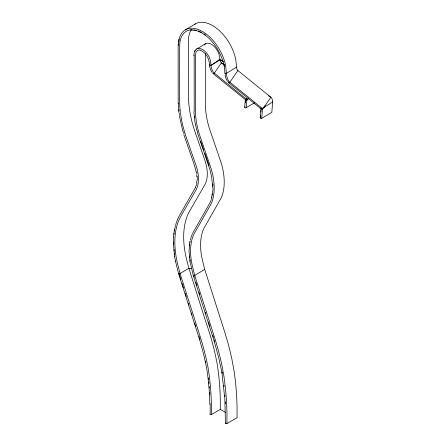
<?xml version="1.0" encoding="UTF-8"?>
<svg xmlns="http://www.w3.org/2000/svg" width="446" height="446" viewBox="0 0 446 446"><rect width="100%" height="100%" fill="white"/><g stroke="black" fill="none" stroke-linecap="round" stroke-linejoin="round"><path stroke-width="0.67" d="M244.676 107.213L245.328 99.33M245.328 102.892L245.545 100.261M244.993 106.839A0.853 0.535 4.8 0 0 244.921 107.637A0.853 0.535 4.8 0 0 246.192 107.659L246.961 98.388A0.853 0.535 0.4 0 1 246.337 98.583M260.185 117.811L261.016 107.837M260.67 115.436L260.503 117.437A0.864 0.541 4.8 0 0 260.341 117.538M260.949 112.108L261.116 110.112M260.23 117.666A0.864 0.541 4.8 0 0 260.626 118.341A0.864 0.541 4.8 0 0 261.713 118.262L262.549 108.211L272.69 101.95L272.651 101.381A12.678 7.32 -60 0 0 271.162 97.496L237.712 70.351A9.288 5.363 -60 0 1 236.62 67.508L235.789 59.563A34.052 19.663 60 0 0 217.999 29.414A34.052 19.663 60 0 0 194.428 24.541M272.69 101.95L271.815 112.425L261.713 118.262M173.422 237.701L174.419 229.4M196.68 182.704L196.887 180.786M212.569 191.078L211.649 197.344M178.935 39.019L178.132 45.609L178.177 103.511M178.445 45.23L178.606 43.909M178.846 41.924L179.253 38.612A33.929 19.591 60 0 1 202.423 31.46A33.929 19.591 60 0 1 225.598 65.372L226.529 74.465A23.577 13.614 -60 0 0 229.3 81.696L262.85 108.947L270.895 97.217L268.503 95.823M193.848 55.705L194.25 52.405L195.119 50.431M189.845 241.66L189.037 250.953L189.929 261.222M195.315 187.621L195.917 186.054M195.588 187.37L179.755 214.972M192.655 233.291L210.166 202.423A54.323 31.365 60 0 0 211.181 199.786M237.891 70.54L229.846 82.27A0.864 0.702 -47.4 0 1 228.792 82.744A0.864 0.702 -47.4 0 1 228.503 81.763M246.359 100.389A0.853 0.691 -47.4 0 0 247.307 99.887L248.372 98.337M265.097 105.674L263.697 107.558L264.5 107.007M264.277 106.867L263.831 107.419M263.815 107.43L264.155 107.046M223.301 61.286L219.884 59.296L210.858 65.523M222.961 61.47L219.928 59.92L210.824 65.54A0.853 0.479 -5.1 0 1 209.915 65.623L209.726 65.556A0.853 0.541 -5.3 0 1 209.804 64.737L209.648 64.938A0.853 0.479 -5.1 0 0 209.726 65.551M236.592 67.078L226.451 73.339A0.864 0.485 -5.1 0 1 225.364 73.523A0.864 0.485 -5.1 0 1 224.974 72.96M205.389 53.698L205.428 106.131A67.725 39.103 60 0 0 209.653 129.234L221.311 163.269A55.895 32.274 60 0 1 221.311 197.667L203.794 228.542A58.582 33.824 60 0 0 202.105 258.914L204.742 269.417L194.751 275.383A0.853 0.29 -16 0 1 193.703 275.717A0.853 0.29 -16 0 1 193.347 275.444M185.458 29.782L195.504 23.839M196.708 48.96L205.556 43.725M246.192 107.659L254.499 102.859M210.161 403.853A176.086 80.18 68.8 0 1 210.183 406.925L210.183 413.821A0.864 0.502 0 0 0 210.111 414.563A0.864 0.502 0 0 0 211.393 414.524L220.296 409.383L225.687 412.494M225.492 423.042A0.853 0.491 0 0 0 225.882 423.639A0.853 0.491 0 0 0 226.964 423.516L237.071 417.679L237.043 407.354A196.641 89.54 68.8 0 0 234.089 371.027L231.859 358.952A299.015 241.871 45 0 0 223.496 328.273L204.742 269.417M190.693 29.932L196.195 30.479M191.59 268.609L188.881 268.263L180.078 273.515A0.864 0.29 -16 0 1 179.019 273.85A0.864 0.29 -16 0 1 178.662 273.576M196.028 30.439L201.96 32.965L207.819 37.23C215.909 44.767 221.634 54.685 224.115 65.462M200.232 50.236C206.18 52.383 209.469 59.167 209.486 65.2M224.371 64.614L221.389 62.875A10.91 6.3 -60 0 1 219.884 59.296M224.093 65.06L221.389 62.875L214.297 73.205A0.853 0.691 -47.4 0 1 212.893 72.927M228.703 82.7L261.707 109.376A0.864 0.702 -47.4 0 0 262.85 108.952M247.307 99.887L213.757 72.637A23.515 13.575 -60 0 1 210.997 65.439L210.545 61.225A11.696 6.751 60 0 0 202.919 49.757A11.696 6.751 60 0 0 194.785 51.335M213.166 73.64L246.17 100.322M227.527 81.412L225.966 78.557L225.13 75.24M211.989 72.358L210.44 69.515L209.603 66.209M200.745 141.533L203.666 149.968M204.792 153.207L209.057 165.527M183.875 134.67L194.534 165.561L196.363 172.435M193.62 275.243L194.244 277.217M195.905 282.485L196.948 285.774M199.022 292.364L199.646 294.338M205.255 312.116L205.879 314.095M208.371 321.995L209.826 326.606M178.935 273.37L180.808 279.319M182.057 283.282L183.518 287.91M185.185 293.195L186.227 296.495M188.312 303.107L188.937 305.086M191.44 313.014L192.064 314.999M194.567 322.926L195.61 326.232M197.461 132.941L209.854 169.357L211.672 176.978L212.681 187.705M182.893 131.464L179.331 115.586M196.786 130.522L194.757 120.888L193.887 111.734M175.445 261.044L178.629 273.749L199.903 340.616L203.705 354.564L206.721 368.463L208.07 378.359L209.308 391.532L209.843 404.21M221.868 372.365L218.568 357.151L214.476 342.149L193.308 275.617L189.946 261.328M205.623 361.176L205.879 362.431M173.31 242.117L174.548 256.266M174.531 256.16L175.468 261.139M222.18 371.986L222.376 373.308M221.852 372.276L224.823 398.596L225.442 423.182M178.896 112.509L178.322 106.466M224.427 65.049L224.567 66.331M224.104 65.361L224.929 73.094M219.928 59.92L219.521 56.107A11.802 6.813 60 0 0 212.547 45.024A11.802 6.813 60 0 0 204.229 44.957M196.68 174.537L196.887 176.694M194.205 111.377L194.161 55.332M226.964 423.516L226.942 413.141A199.39 90.794 68.8 0 0 223.942 376.301L221.768 364.533A293.897 237.735 45 0 0 213.55 334.377L194.751 275.383L192.087 264.768A58.459 33.751 60 0 1 193.77 234.457L211.287 203.582A56.018 32.341 60 0 0 211.287 169.112L199.63 135.071A67.602 39.031 60 0 1 195.409 112.013L195.37 56.112L195.749 53.035A9.985 5.765 60 0 1 200.154 50.024M220.296 409.383L220.296 402.493A175.356 79.851 68.8 0 0 217.135 363.646A277.836 224.745 45 0 0 205.489 320.914L188.881 268.263L186.924 260.726A80.603 46.535 60 0 1 189.689 210.991L204.786 184.839A33.874 19.557 60 0 0 204.786 160.103L195.192 132.395A89.741 51.808 60 0 1 188.491 95.762L188.491 40.831A32.307 18.654 60 0 1 191.551 29.408M211.393 414.524L211.393 407.616A177.748 80.938 68.8 0 0 208.695 371.68L208.21 368.39A273.041 220.865 45 0 0 199.15 333.374L180.078 273.515L178.093 265.877A80.497 46.473 60 0 1 180.859 216.204L195.956 190.052A33.974 19.618 60 0 0 195.956 165.243L186.361 137.535A89.635 51.753 60 0 1 179.666 100.941L179.666 46.016A32.201 18.593 60 0 1 192.36 29.765M208.388 378.052A176.086 80.18 68.8 0 1 208.544 379.384M208.834 382.044A176.086 80.18 68.8 0 1 208.968 383.365M209.274 386.649A176.086 80.18 68.8 0 1 209.386 387.953M209.709 392.491A176.086 80.18 68.8 0 1 209.826 394.415M262.549 108.211A0.864 0.541 0.4 0 1 261.919 108.406M223.97 385.377A197.729 90.036 68.8 0 1 224.109 386.621M224.923 395.234A197.729 90.036 68.8 0 1 225.013 396.449M225.369 401.879A197.729 90.036 68.8 0 1 225.464 403.669M196.753 172.563A32.263 18.626 60 0 1 196.926 173.661M197.199 176.343A32.263 18.626 60 0 1 197.199 180.413M196.898 182.927A32.263 18.626 60 0 1 196.658 184.114M196.513 184.694A32.263 18.626 60 0 1 196.184 185.804M212.887 183.858A54.323 31.365 60 0 1 212.987 186.194M212.993 188.028A54.323 31.365 60 0 1 212.887 190.704M212.541 193.91A54.323 31.365 60 0 1 212.341 195.142M211.973 196.942A54.323 31.365 60 0 1 211.354 199.234M193.72 29.837A32.201 18.593 60 0 1 196.541 30.361M198.28 30.908A32.201 18.593 60 0 1 201.843 32.536M204.056 33.868A32.201 18.593 60 0 1 205.678 35.005M183.986 133.677A91.313 52.717 60 0 1 183.395 131.743M179.548 114.639A91.313 52.717 60 0 1 179.376 113.407M179.069 110.948A91.313 52.717 60 0 1 178.935 109.733M178.634 106.115A91.313 52.717 60 0 1 178.489 103.154M197.779 132.579A69.297 40.012 60 0 1 197.26 130.756M194.679 117.638A69.297 40.012 60 0 1 194.551 116.484M174.631 254.454A82.175 47.443 60 0 1 174.436 253.077M174.18 251.031A82.175 47.443 60 0 1 174.04 249.676M173.678 244.352A82.175 47.443 60 0 1 173.706 237.952M173.973 234.273A82.175 47.443 60 0 1 174.107 233.074M174.392 231.017A82.175 47.443 60 0 1 174.615 229.668M174.737 229.004A82.175 47.443 60 0 1 175.456 225.771M175.624 225.146A82.175 47.443 60 0 1 176.755 221.506M176.973 220.921A82.175 47.443 60 0 1 179.47 215.479M212.848 335.543A292.314 236.458 45 0 1 213.444 337.41M214.225 339.908A292.314 236.458 45 0 1 214.794 341.775M199.044 336.451A271.731 219.8 45 0 1 200.02 339.612M190.247 260.899A60.154 34.732 60 0 1 190.063 259.723M189.762 257.381A60.154 34.732 60 0 1 189.617 255.998M189.572 245.473A60.154 34.732 60 0 1 189.706 244.246M189.957 242.44A60.154 34.732 60 0 1 190.169 241.269M190.403 240.121A60.154 34.732 60 0 1 190.671 238.995M190.816 238.443A60.154 34.732 60 0 1 191.462 236.296M191.646 235.778A60.154 34.732 60 0 1 192.388 233.899M225.425 74.644A23.571 13.609 -60 0 1 225.319 73.763"/></g></svg>
